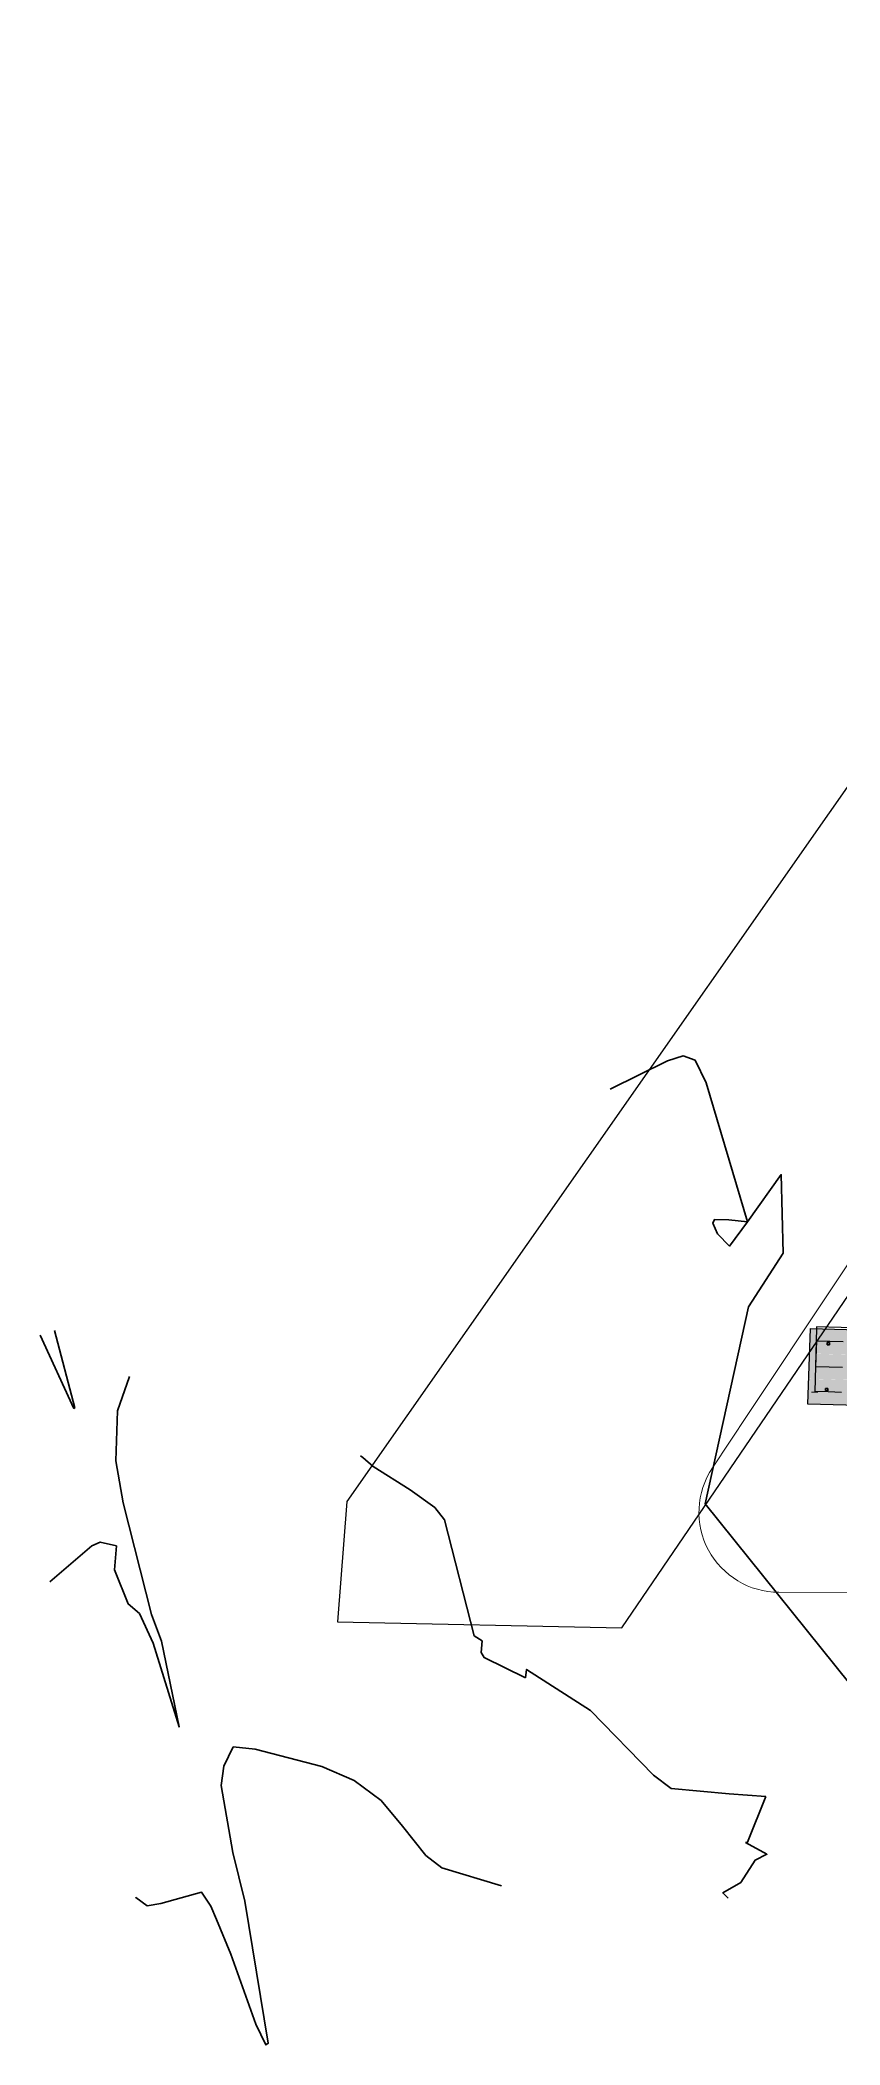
# Model space of a CAD drawing. Header units: metres. Extents: x 1477905 to 1478744, y 4202276 to 4202610.
# Drawn here: x 1477904.7 to 1477974.6, y 4202275.8 to 4202451.2 of the extents above; entities that cross this region are included whole.
import ezdxf

# ---------------------------------------------------------------- set-up
doc = ezdxf.new("R2010")
doc.units = ezdxf.units.M
doc.layers.add('Nouveau Terrain - CN - Courbes', color=22, linetype='Continuous', lineweight=0)
for name, color, linetype in [('PVcase Device Coloring', 7, 'Continuous'), ('PVcase Polarity Symbols', 7, 'Continuous'), ('PVcase Poles', 7, 'Continuous'), ('PVcase PV Area', 30, 'Continuous'), ('PVcase PV Modules (full frames)', 142, 'Continuous'), ('PVcase PV Modules (optimised)', 142, 'Continuous'), ('PVcase String Cables', 150, 'Continuous'), ('PVcase Strings', 92, 'Continuous')]:
    doc.layers.add(name, color=color, linetype=linetype)
doc.layers.add('PVcase Offsets', color=240, linetype='Continuous', plot=False)
doc.styles.get("Standard").update_dxf_attribs({"font": 'verdana.ttf'})

# ---------------------------------------------------------------- blocks, each defined once
blk = doc.blocks.new('3P18@15DEG F FX ID2 PVBlock')
at = {"layer": 'PVcase PV Modules (optimised)', "color": 0}
blk.add_polyline3d([(0, 0, 1.773945735132677), (21.06698842950539, -0.5810537936249747, 1.773945735132684), (20.88445742833418, -7.198992669318526, 7.019385073192552e-15), (-0.182531001171211, -6.617938875693552, 0)], close=True, dxfattribs=at)

msp = doc.modelspace()

# ---------------------------------------------------------------- hatches: boundary and pattern name
at = {"layer": 'PVcase Device Coloring', "true_color": 0xb3ff80, "transparency": 33554582}
for points in [[(1477971.985978704, 4202338.486234967), (1477971.905871804, 4202336.287228599), (1477992.961395918, 4202335.706491007), (1477993.041502818, 4202337.905497374)], [(1477971.90552015, 4202336.277575367), (1477971.82541325, 4202334.078569), (1477982.333693327, 4202333.788737541), (1477982.413800227, 4202335.987743909)], [(1477971.825061595, 4202334.068915768), (1477971.744954695, 4202331.8699094), (1477992.800478808, 4202331.289171807), (1477992.880585708, 4202333.488178175)]]:
    msp.add_hatch(color=71, dxfattribs=at).paths.add_polyline_path(points, flags=0)

# ---------------------------------------------------------------- linework, layer by layer
at = {"layer": 'Nouveau Terrain - CN - Courbes', "linetype": 'Continuous', "lineweight": 35}
for points in [[(1477969.5859927, 4202345.053998348, 84), (1477969.423997786, 4202351.9444086, 84), (1477966.489967326, 4202347.813361553, 84), (1477962.853446943, 4202359.961034018, 84), (1477961.895182766, 4202361.940781851, 84), (1477960.857287022, 4202362.335084688, 84), (1477959.479401082, 4202361.903180573, 84), (1477954.467921013, 4202359.403983518, 84)], [(1477988.392651723, 4202297.680433653, 84), (1477982.427568986, 4202298.085529294, 84), (1477981.732344189, 4202298.499146897, 84), (1477977.84685219, 4202304.006495695, 84), (1477976.735510795, 4202305.747135653, 84), (1477962.770549854, 4202323.143451964, 84), (1477966.557691774, 4202340.384519516, 84), (1477969.585951996, 4202345.053938341, 84)], [(1477905.921549874, 4202338.287377238, 84), (1477907.684895978, 4202331.5309337, 84), (1477907.605573986, 4202331.483147298, 84), (1477904.655400617, 4202337.892884579, 84)], [(1477912.468420978, 4202334.265447511, 85), (1477911.428166318, 4202331.285091834, 85), (1477911.276115628, 4202326.912175218, 85), (1477911.911215849, 4202323.238318882, 85), (1477914.39725556, 4202313.465912099, 85), (1477915.253702631, 4202311.11940823, 85), (1477916.803610127, 4202303.620086417, 85), (1477914.537492155, 4202310.93947176, 85), (1477913.333484571, 4202313.548754925, 85), (1477912.364110852, 4202314.387360903, 85), (1477911.15436151, 4202317.377324697, 85), (1477911.330083907, 4202319.456496409, 85), (1477909.907066649, 4202319.785745951, 85), (1477909.161028385, 4202319.473851947, 85), (1477905.514642531, 4202316.313091259, 85)], [(1477943.28261324, 4202311.146086158, 85), (1477942.59092587, 4202311.590009153, 85), (1477940.008412418, 4202321.733517885, 85), (1477939.142479865, 4202322.832008691, 85), (1477936.992003681, 4202324.370506994, 85), (1477933.77470219, 4202326.406817499, 85), (1477932.874015283, 4202327.183164156, 85), (1477932.656596279, 4202327.341244101, 85)], [(1477947.087799266, 4202307.927899513, 85), (1477943.452501527, 4202309.701439247, 85), (1477943.20613007, 4202310.146071301, 85), (1477943.282613246, 4202311.146086173, 85)], [(1477968.089359315, 4202297.544316546, 85), (1477964.886351638, 4202297.75834206, 85), (1477959.811104349, 4202298.236200757, 85), (1477958.263682761, 4202299.4001026, 85), (1477952.759314569, 4202305.063966173, 85), (1477947.168359234, 4202308.652225425, 85), (1477947.087797457, 4202307.927865192, 85)], [(1477944.990934211, 4202289.709584917, 86), (1477939.771368926, 4202291.295150178, 86), (1477938.371592888, 4202292.369494956, 86), (1477936.32968509, 4202294.937162315, 86), (1477934.456272207, 4202297.191014609, 86), (1477932.096126922, 4202298.923229317, 86), (1477929.286690184, 4202300.173932402, 86), (1477923.437933166, 4202301.685263209, 86), (1477921.530211551, 4202301.868968468, 86), (1477920.704606129, 4202300.202312417, 86), (1477920.482174138, 4202298.51154054, 86), (1477921.495202527, 4202292.651911688, 86), (1477922.539682344, 4202288.396128574, 86), (1477924.591550781, 4202275.955151749, 86), (1477924.383988085, 4202275.808552805, 86), (1477923.500178645, 4202277.636463299, 86), (1477921.314093846, 4202283.751656406, 86), (1477920.067981067, 4202286.777638313, 86), (1477919.575554943, 4202287.950384778, 86), (1477918.74687825, 4202289.181421263, 86), (1477915.199167117, 4202288.169761486, 86), (1477914.007063929, 4202287.963329696, 86), (1477913.024971355, 4202288.700938961, 86), (1477912.977597927, 4202288.687435289, 86)], [(1477966.295221081, 4202293.516200921, 85), (1477966.484843216, 4202293.531427793, 85), (1477968.089379707, 4202297.544316683, 85)], [(1477964.801314169, 4202288.640670191, 85), (1477964.319025486, 4202289.105765159, 85), (1477965.903782299, 4202290.016454383, 85), (1477967.158631091, 4202291.977297608, 85), (1477968.183322777, 4202292.490579115, 85), (1477966.295221111, 4202293.516200922, 85)]]:
    msp.add_polyline3d(points, dxfattribs=at)
msp.add_polyline3d([(1477966.480725582, 4202347.800328258, 84), (1477964.907215487, 4202345.681658025, 84), (1477963.87196679, 4202346.764671641, 84), (1477963.444066194, 4202347.695660789, 84), (1477963.594057686, 4202348.010320399, 84), (1477964.856701021, 4202347.980599687, 84)], close=True, dxfattribs=at)
at = {"layer": 'PVcase Offsets'}
msp.add_lwpolyline([(1477930.656038886, 4202312.823606489), (1477955.483376147, 4202312.280807556), (1478014.108887308, 4202398.403808008), (1478023.625599496, 4202402.305293838), (1478027.72021351, 4202411.800255105), (1478017.401448841, 4202430.135946658), (1477999.841205371, 4202421.050409181), (1477931.44828977, 4202323.35455113)], close=True, dxfattribs=at)
at = {"layer": 'PVcase Poles'}
for points in [[(1477973.434598929, 4202337.04974933, 82.73133009358769), (1477973.440113081, 4202337.249673301, 82.73133009358769), (1477973.440113081, 4202337.249673301, 86.13984966733372), (1477973.434598929, 4202337.04974933, 86.086230650034), (1477973.434598929, 4202337.04974933, 82.73133009358769), (1477973.6345229, 4202337.044235177, 82.73133009358769), (1477973.6345229, 4202337.044235177, 86.07962987165537), (1477973.434598929, 4202337.04974933, 86.086230650034), (1477973.6345229, 4202337.044235177, 86.07962987165537), (1477973.640037052, 4202337.244159149, 86.1332488889551), (1477973.640037052, 4202337.244159149, 82.73133009358769), (1477973.6345229, 4202337.044235177, 82.73133009358769), (1477973.640037052, 4202337.244159149, 82.73133009358769), (1477973.440113081, 4202337.249673301, 82.73133009358769), (1477973.640037052, 4202337.244159149, 82.73133009358769), (1477973.640037052, 4202337.244159149, 86.1332488889551), (1477973.440113081, 4202337.249673301, 86.13984966733372)], [(1477973.288574643, 4202333.041251518, 82.68556748200842), (1477973.294088795, 4202333.24117549, 82.68556748200842), (1477973.294088795, 4202333.24117549, 85.06569031531107), (1477973.288574643, 4202333.041251518, 85.01207129801135), (1477973.288574643, 4202333.041251518, 82.68556748200842), (1477973.488498614, 4202333.035737365, 82.68556748200842), (1477973.488498614, 4202333.035737365, 85.00547051963274), (1477973.288574643, 4202333.041251518, 85.01207129801135), (1477973.488498614, 4202333.035737365, 85.00547051963274), (1477973.494012766, 4202333.235661337, 85.05908953693245), (1477973.494012766, 4202333.235661337, 82.68556748200842), (1477973.488498614, 4202333.035737365, 82.68556748200842), (1477973.494012766, 4202333.235661337, 82.68556748200842), (1477973.294088795, 4202333.24117549, 82.68556748200842), (1477973.494012766, 4202333.235661337, 82.68556748200842), (1477973.494012766, 4202333.235661337, 85.05908953693245), (1477973.294088795, 4202333.24117549, 85.06569031531107)]]:
    msp.add_polyline3d(points, dxfattribs=at)
at = {"layer": 'PVcase PV Area', "color": 92, "lineweight": 0, "ltscale": 0.3}
msp.add_lwpolyline([(1478081.195897831, 4202309.408074516, -0.05134033259658074), (1478078.780944264, 4202309.865308243), (1478063.362561366, 4202314.461482239, 0.05805379121474256), (1478060.627146449, 4202314.941552777, 0.01764863790454796), (1478045.521908471, 4202315.280897629), (1477980.304835158, 4202315.382556441), (1477969.227141967, 4202315.399824084, -0.5981483022966041), (1477963.409771807, 4202326.276816209), (1477966.523975583, 4202330.958387922), (1477988.681383842, 4202364.267542757), (1478000.256834568, 4202382.239012351), (1478010.317299969, 4202397.723511036), (1478024.479096755, 4202416.97208983), (1478037.541256056, 4202436.830169353), (1478046.880113991, 4202449.340671219), (1478048.925549185, 4202451.178073373), (1478191.473299444, 4202447.246428729, 0.1064139140517762), (1478196.779234951, 4202442.745830558), (1478193.703769114, 4202331.24014277), (1478155.058289575, 4202322.182856176, 0.2166355322477609), (1478133.90654308, 4202308.191252904, -0.2264994037307809), (1478128.45885733, 4202305.403806316), (1478120.587080255, 4202306.0704303)], format="xyb", close=True, dxfattribs=at)
at = {"layer": 'PVcase String Cables'}
msp.add_polyline3d([(1477982.062604593, 4202348.668681913, 86.23765637321624), (1477989.002763463, 4202348.477263686, 86.0176988590123), (1477989.002763463, 4202348.477263686, 82.4928326224367), (1477988.931724664, 4202345.901644071, 82.49684342003965), (1477988.860685865, 4202343.326024454, 82.4910716515411), (1477988.789647067, 4202340.750404838, 82.47181882380731), (1477988.718608268, 4202338.174785223, 82.45399489303458), (1477988.718608268, 4202338.174785223, 85.95731883074589), (1477972.50781772, 4202338.621899031, 86.49254147027776), (1477972.503682106, 4202338.471956062, 86.49249771428345), (1477972.351484167, 4202332.95378847, 85.01254150326815)], dxfattribs=at)
at = {"layer": 'PVcase Strings'}
for points in [[(1477974.856233285, 4202337.306461861), (1477973.684317281, 4202337.338784765), (1477972.512401277, 4202337.371107669), (1477972.431942722, 4202335.162448069), (1477973.603858726, 4202335.130125165), (1477974.77577473, 4202335.097802262)], [(1477974.695316175, 4202332.889142662), (1477973.523400171, 4202332.921465565), (1477972.351484167, 4202332.95378847)]]:
    msp.add_lwpolyline(points, dxfattribs=at)

# ---------------------------------------------------------------- block references
at = {"layer": 'PVcase PV Modules (full frames)', "extrusion": (0.03297339213517501, -0.0009094472450553847, 0.9994558160903406), "rotation": 271.5798884593579}
msp.add_blockref('3P18@15DEG F FX ID2 PVBlock', (4241489.798135308, -1360804.683771982, 44996.63326695934), dxfattribs=at)

# ---------------------------------------------------------------- texts
at = {"layer": 'PVcase Polarity Symbols', "color": 7, "insert": (1477972.351484167, 4202332.95378847), "char_height": 0.7000000000000001, "attachment_point": 5, "rotation": 358.42011154064215}
msp.add_mtext('−', dxfattribs=at)

doc.saveas('drawing.dxf')
